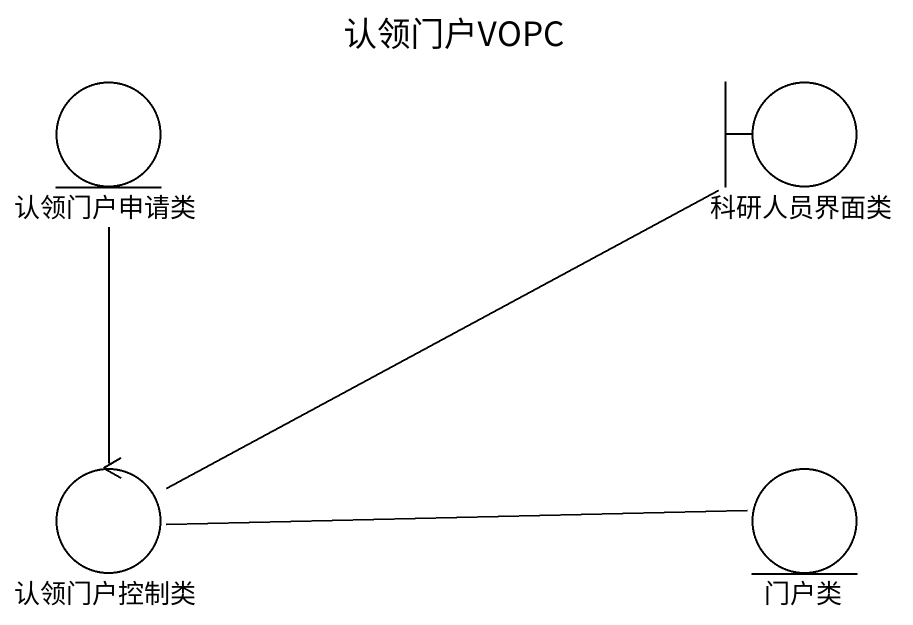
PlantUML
@startuml
title 认领门户VOPC
entity 认领门户申请类
boundary 科研人员界面类
control 认领门户控制类
entity 门户类
认领门户申请类 -- 认领门户控制类
科研人员界面类 -left- 认领门户控制类
认领门户控制类 -right- 门户类
@enduml
